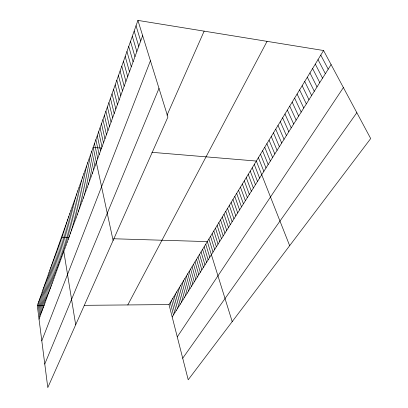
<?xml version="1.0" encoding="UTF-8"?>
<svg xmlns="http://www.w3.org/2000/svg" width="408" height="408" viewBox="0 0 408 408"><rect width="100%" height="100%" fill="white"/><g stroke="black" fill="none" stroke-linecap="round" stroke-linejoin="round"><path stroke-width="0.61" d="M137.919 20.4L167.897 117.076L47.792 387.6L37.312 305.745L137.919 20.4L323.564 50.521L370.688 138.567L188.21 379.782L169.019 304.572L323.564 50.521M39.03 319.168L142.652 35.669M41.8 340.808L150.43 60.751M44.778 364.053L158.993 88.368M166.999 115.25L204.138 31.146M127.791 304.939L267.061 41.351M172.181 316.965L331.097 64.592M177.266 336.896L343.398 87.577M182.713 358.239L356.832 112.684M37.312 305.745L43.998 305.689M84.339 305.327L169.019 304.572M68.957 237.405L61.491 237.175L75.679 324.783M113.689 238.762L207.32 241.607L232.203 321.626M101.776 148.13L93.136 147.41L113.103 240.496M151.868 152.317L256.331 161.048L289.66 245.682M320.775 55.105L328.21 69.176M318.021 59.634L325.365 73.7M315.297 64.107L322.55 78.168M312.605 68.534L319.765 82.584M309.947 72.904L317.016 86.95M307.316 77.224L314.303 91.264M304.72 81.498L311.62 95.528M302.15 85.721L308.963 99.741M299.61 89.893L306.342 103.902M297.1 94.019L303.751 108.018M294.617 98.104L301.191 112.088M292.164 102.138L298.656 116.112M289.736 106.126L296.152 120.09M287.339 110.073L293.678 124.022M284.962 113.975L291.23 127.908M282.616 117.83L288.808 131.753M280.296 121.65L286.411 135.553M277.996 125.424L284.045 139.317M275.726 129.157L281.704 143.035M273.477 132.855L279.388 146.712M271.254 136.512L277.098 150.353M269.056 140.128L274.829 153.949M266.878 143.708L272.59 157.514M264.726 147.247L270.371 161.032M262.594 150.751L268.173 164.521M260.483 154.219L266.006 167.969M258.397 157.651L263.854 171.38M254.271 164.429L259.61 178.123M252.236 167.78L257.514 181.448M250.216 171.095L255.444 184.742M248.222 174.374L253.388 188.001M246.248 177.623L251.359 191.23M244.29 180.836L249.344 194.422M242.352 184.018L247.355 197.584M240.44 187.17L245.386 200.716M238.537 190.291L243.433 203.811M236.66 193.382L241.5 206.881M234.799 196.442L239.593 209.916M232.958 199.471L237.696 212.925M231.132 202.47L235.824 215.898M229.321 205.443L233.968 218.846M227.531 208.386L232.126 221.768M225.762 211.298L230.311 224.655M224.002 214.185L228.506 227.521M222.263 217.046L226.721 230.357M220.544 219.876L224.951 233.162M218.836 222.681L223.201 235.946M217.143 225.461L221.468 238.7M215.47 228.215L219.749 241.429M213.807 230.943L218.045 244.132M212.165 233.646L216.357 246.815M210.538 236.324L214.69 249.466M208.921 238.981L213.032 252.093M205.734 244.214L209.768 257.28M204.163 246.799L208.156 259.84M136.027 25.76L140.694 41.029M202.608 249.359L206.56 262.375M201.067 251.894L204.979 264.884M134.166 31.049L138.761 46.318M199.537 254.408L203.414 267.373M198.018 256.902L201.858 269.836M132.325 36.261L136.853 51.541M196.518 259.371L200.318 272.284M195.029 261.819L198.793 274.706M130.509 41.412L134.971 56.687M193.55 264.246L197.283 277.108M128.719 46.492L133.115 61.766M192.086 266.654L195.784 279.485M190.638 269.035L194.3 281.846M126.949 51.51L131.284 66.774M189.2 271.402L192.826 284.187M187.772 273.743L191.367 286.503M125.205 56.457L129.474 71.721M186.359 276.068L189.919 288.803M184.957 278.373L188.486 291.082M123.481 61.348L127.689 76.602M183.569 280.658L187.063 293.337M182.187 282.923L185.65 295.581M121.778 66.167L125.929 81.422M180.821 285.172L184.253 297.799M179.469 287.4L182.866 300.002M120.1 70.931L124.19 86.175M178.123 289.609L181.494 302.185M176.791 291.796L180.127 304.348M118.442 75.638L122.477 90.867M175.471 293.969L178.775 306.495M174.16 296.126L177.434 308.627M116.805 80.279L120.783 95.503M172.859 298.263L176.108 310.738M171.569 300.385L174.787 312.829M115.189 84.869L119.111 100.077M170.289 302.486L173.482 314.91M113.592 89.398L117.458 104.596M112.011 93.871L115.826 109.058M110.456 98.292L114.22 113.465M108.916 102.658L112.628 117.815M107.396 106.972L111.058 122.114M105.891 111.231L109.502 126.363M104.407 115.444L107.972 130.555M102.938 119.605L106.457 134.696M101.49 123.716L104.958 138.791M100.057 127.781L103.479 142.836M98.639 131.799L102.02 146.834M97.242 135.767L100.577 150.787M95.86 139.694L99.149 154.688M94.488 143.57L97.742 158.549M91.79 151.225L94.957 166.158M90.464 154.999L93.585 169.906M89.148 158.727L92.233 173.614M87.847 162.42L90.892 177.281M86.557 166.066L89.566 180.907M85.287 169.677L88.256 184.493M84.028 173.242L86.96 188.032M82.783 176.771L85.68 191.536M81.554 180.265L84.415 195.004M80.335 183.717L83.161 198.431M79.132 187.129L81.921 201.822M77.943 190.511L80.697 205.173M76.76 193.851L79.483 208.488M75.597 197.161L78.285 211.772M74.445 200.435L77.102 215.016M73.302 203.674L75.929 218.229M72.17 206.876L74.766 221.406M71.053 210.049L73.618 224.548M69.947 213.185L72.481 227.659M68.85 216.291L71.354 230.734M67.769 219.366L70.242 233.784M66.693 222.411L69.141 236.798M65.632 225.425L68.049 239.782M64.581 228.409L66.968 242.734M63.541 231.356L65.902 245.657M62.511 234.284L64.841 248.554M60.476 240.042L62.761 254.25M59.476 242.877L61.73 257.06M58.487 245.687L60.715 259.84M57.508 248.472L59.711 262.594M56.533 251.226L58.716 265.317M55.575 253.954L57.727 268.015M54.621 256.658L56.753 270.688M53.678 259.335L55.784 273.335M52.739 261.987L54.825 275.956M51.816 264.614L53.876 278.552M50.898 267.215L52.938 281.127M49.99 269.79L52.005 283.672M49.087 272.345L51.082 286.197M48.195 274.875L50.169 288.696M47.313 277.379L49.266 291.169M46.441 279.863L48.368 293.622M45.569 282.326L47.481 296.055M44.712 284.764L46.599 298.462M43.86 287.176L45.727 300.849M43.013 289.573L44.865 303.21M42.177 291.944L44.008 305.551M41.351 294.296L43.161 307.872M40.53 296.626L42.32 310.172M39.714 298.936L41.488 312.452M38.908 301.226L40.662 314.711M38.107 303.496L39.841 316.95"/></g></svg>
